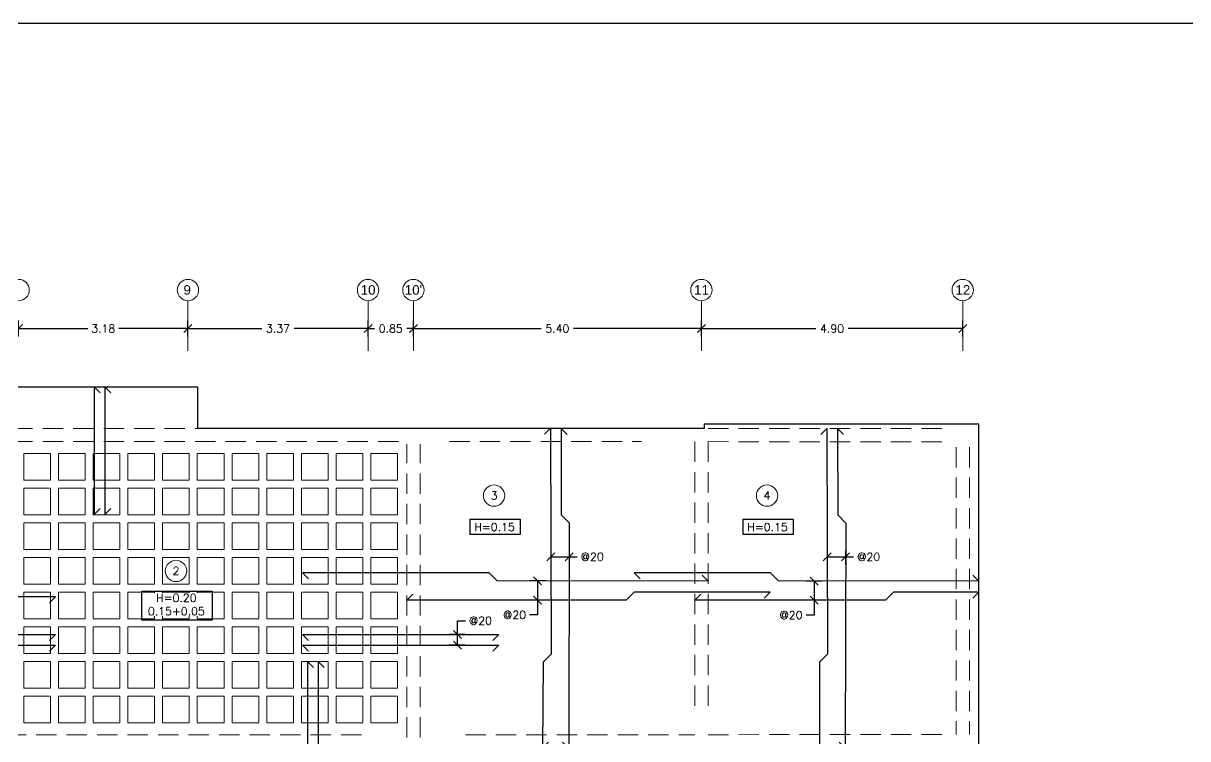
# Model space of a CAD drawing. Header units: metres. Extents: x -44 to 358, y -246 to 48.
# Drawn here: x 34.5 to 56.33, y -25.85 to -12.43 of the extents above; entities that cross this region are included whole.
import ezdxf
from ezdxf.enums import TextEntityAlignment as Align

# ---------------------------------------------------------------- set-up
doc = ezdxf.new("R2010")
doc.units = ezdxf.units.M
doc.header["$LTSCALE"] = 0.3
doc.header["$PDMODE"] = 3
doc.linetypes.add('Grid Line 1_2_', pattern=[22.225, 12.7, -3.175, 3.175, -3.175])
doc.linetypes.add('HIDDEN', pattern=[9.525, 6.35, -3.175])
for name, color, linetype, lineweight in [('0-S-GRID', 1, 'Continuous', 9), ('0-S-GRID-IDEN', 1, 'Continuous', 9), ('BOVEDILLA', 8, 'Continuous', 5), ('VIGAS', 1, 'HIDDEN', 15)]:
    doc.layers.add(name, color=color, linetype=linetype, lineweight=lineweight)
for name, color, linetype in [('ACERO', 5, 'Continuous'), ('BP', 3, 'Continuous'), ('DIMTEXTO', 4, 'Continuous')]:
    doc.layers.add(name, color=color, linetype=linetype)
doc.styles.add('Arial_2', font='arial.ttf', dxfattribs={"height": 0.2})
doc.styles.add('SMPLEX', font='simplex.shx')
doc.dimstyles.new('DIM-75', dxfattribs={"dimscale": 0.75, "dimtxt": 0.2, "dimasz": 0.2, "dimexe": 0.2, "dimexo": 0.2, "dimgap": 0.1, "dimtad": 0, "dimtih": 1, "dimtoh": 1, "dimzin": 0, "dimdsep": 46, "dimtxsty": 'SMPLEX', "dimblk1": 'OBLIQUE', "dimblk2": 'OBLIQUE', "dimsah": 1, "dimcen": 0.2, "dimclrd": 4, "dimclre": 4, "dimclrt": 4, "dimadec": 0, "dimazin": 0, "dimtfac": 1, "dimtmove": 0, "dimatfit": 3, "dimldrblk": 'OBLIQUE', "dimfxl": 0.2, "dimfxlon": 1, "dimtfill": 1, "dimtolj": 1, "dimtzin": 0, "dimarcsym": 0})

# ---------------------------------------------------------------- blocks, each defined once
blk = doc.blocks.new('_OBLIQUE')
at = {"color": 0, "linetype": 'ByBlock'}
blk.add_line((-0.5, -0.5), (0.5, 0.5), dxfattribs=at)
blk = doc.blocks.new('*D1001')
at = {"layer": 'DEFPOINTS', "color": 0, "ltscale": 0.2, "transparency": 16777216}
for p in [(37.592, -18.157), (34.417, -18.574), (37.592, -18.574)]:
    blk.add_point(p, dxfattribs=at)
at = {"layer": 'DIMTEXTO', "color": 4, "lineweight": -2, "ltscale": 0.2, "transparency": 16777216}
for p, q in [((34.417, -18.307), (34.417, -18.007)), ((37.592, -18.307), (37.592, -18.007)), ((34.417, -18.157), (35.715, -18.157)), ((37.592, -18.157), (36.294, -18.157))]:
    blk.add_line(p, q, dxfattribs=at)
at = {"layer": 'DIMTEXTO', "color": 4, "lineweight": -2, "ltscale": 0.2, "transparency": 16777216, "xscale": 0.15, "yscale": 0.15, "zscale": 0.15, "rotation": 180}
blk.add_blockref('_OBLIQUE', (34.417, -18.157), dxfattribs=at)
at = {"layer": 'DIMTEXTO', "color": 4, "lineweight": -2, "ltscale": 0.2, "transparency": 16777216, "xscale": 0.15, "yscale": 0.15, "zscale": 0.15}
blk.add_blockref('_OBLIQUE', (37.592, -18.157), dxfattribs=at)
at = {"layer": 'DIMTEXTO', "color": 4, "ltscale": 0.2, "transparency": 16777216, "insert": (36.004, -18.157), "char_height": 0.15, "attachment_point": 5, "style": 'SMPLEX', "bg_fill": 3, "box_fill_scale": 1.1, "bg_fill_color": 256, "bg_fill_true_color": 13158600, "bg_fill_transparency": 0}
blk.add_mtext('\\A1;3.18', dxfattribs=at)
blk = doc.blocks.new('*D1002')
at = {"layer": 'DEFPOINTS', "color": 0, "ltscale": 0.2, "transparency": 16777216}
for p in [(40.967, -18.157), (37.592, -18.574), (40.967, -18.574)]:
    blk.add_point(p, dxfattribs=at)
at = {"layer": 'DIMTEXTO', "color": 4, "lineweight": -2, "ltscale": 0.2, "transparency": 16777216}
for p, q in [((37.592, -18.307), (37.592, -18.007)), ((40.967, -18.307), (40.967, -18.007)), ((37.592, -18.157), (38.976, -18.157)), ((40.967, -18.157), (39.583, -18.157))]:
    blk.add_line(p, q, dxfattribs=at)
at = {"layer": 'DIMTEXTO', "color": 4, "lineweight": -2, "ltscale": 0.2, "transparency": 16777216, "xscale": 0.15, "yscale": 0.15, "zscale": 0.15, "rotation": 180}
blk.add_blockref('_OBLIQUE', (37.592, -18.157), dxfattribs=at)
at = {"layer": 'DIMTEXTO', "color": 4, "lineweight": -2, "ltscale": 0.2, "transparency": 16777216, "xscale": 0.15, "yscale": 0.15, "zscale": 0.15}
blk.add_blockref('_OBLIQUE', (40.967, -18.157), dxfattribs=at)
at = {"layer": 'DIMTEXTO', "color": 4, "ltscale": 0.2, "transparency": 16777216, "insert": (39.279, -18.157), "char_height": 0.15, "attachment_point": 5, "style": 'SMPLEX', "bg_fill": 3, "box_fill_scale": 1.1, "bg_fill_color": 256, "bg_fill_true_color": 13158600, "bg_fill_transparency": 0}
blk.add_mtext('\\A1;3.37', dxfattribs=at)
blk = doc.blocks.new('*D1003')
at = {"layer": 'DEFPOINTS', "color": 0, "ltscale": 0.2, "transparency": 16777216}
for p in [(41.817, -18.157), (40.967, -18.574), (41.817, -18.574)]:
    blk.add_point(p, dxfattribs=at)
at = {"layer": 'DIMTEXTO', "color": 4, "lineweight": -2, "ltscale": 0.2, "transparency": 16777216}
for p, q in [((40.967, -18.307), (40.967, -18.007)), ((41.817, -18.307), (41.817, -18.007)), ((40.967, -18.157), (41.088, -18.157)), ((41.817, -18.157), (41.696, -18.157))]:
    blk.add_line(p, q, dxfattribs=at)
at = {"layer": 'DIMTEXTO', "color": 4, "lineweight": -2, "ltscale": 0.2, "transparency": 16777216, "xscale": 0.15, "yscale": 0.15, "zscale": 0.15, "rotation": 180}
blk.add_blockref('_OBLIQUE', (40.967, -18.157), dxfattribs=at)
at = {"layer": 'DIMTEXTO', "color": 4, "lineweight": -2, "ltscale": 0.2, "transparency": 16777216, "xscale": 0.15, "yscale": 0.15, "zscale": 0.15}
blk.add_blockref('_OBLIQUE', (41.817, -18.157), dxfattribs=at)
at = {"layer": 'DIMTEXTO', "color": 4, "ltscale": 0.2, "transparency": 16777216, "insert": (41.392, -18.157), "char_height": 0.15, "attachment_point": 5, "style": 'SMPLEX', "bg_fill": 3, "box_fill_scale": 1.1, "bg_fill_color": 256, "bg_fill_true_color": 13158600, "bg_fill_transparency": 0}
blk.add_mtext('\\A1;0.85', dxfattribs=at)
blk = doc.blocks.new('*D1004')
at = {"layer": 'DEFPOINTS', "color": 0, "ltscale": 0.2, "transparency": 16777216}
for p in [(52.117, -18.157), (47.217, -18.574), (52.117, -18.574)]:
    blk.add_point(p, dxfattribs=at)
at = {"layer": 'DIMTEXTO', "color": 4, "lineweight": -2, "ltscale": 0.2, "transparency": 16777216}
for p, q in [((47.217, -18.307), (47.217, -18.007)), ((52.117, -18.307), (52.117, -18.007)), ((47.217, -18.157), (49.363, -18.157)), ((52.117, -18.157), (49.971, -18.157))]:
    blk.add_line(p, q, dxfattribs=at)
at = {"layer": 'DIMTEXTO', "color": 4, "lineweight": -2, "ltscale": 0.2, "transparency": 16777216, "xscale": 0.15, "yscale": 0.15, "zscale": 0.15, "rotation": 180}
blk.add_blockref('_OBLIQUE', (47.217, -18.157), dxfattribs=at)
at = {"layer": 'DIMTEXTO', "color": 4, "lineweight": -2, "ltscale": 0.2, "transparency": 16777216, "xscale": 0.15, "yscale": 0.15, "zscale": 0.15}
blk.add_blockref('_OBLIQUE', (52.117, -18.157), dxfattribs=at)
at = {"layer": 'DIMTEXTO', "color": 4, "ltscale": 0.2, "transparency": 16777216, "insert": (49.667, -18.157), "char_height": 0.15, "attachment_point": 5, "style": 'SMPLEX', "bg_fill": 3, "box_fill_scale": 1.1, "bg_fill_color": 256, "bg_fill_true_color": 13158600, "bg_fill_transparency": 0}
blk.add_mtext('\\A1;4.90', dxfattribs=at)
blk = doc.blocks.new('*D999')
at = {"layer": 'DEFPOINTS', "color": 0, "ltscale": 0.2, "transparency": 16777216}
for p in [(47.217, -18.157), (41.817, -18.574), (47.217, -18.574)]:
    blk.add_point(p, dxfattribs=at)
at = {"layer": 'DIMTEXTO', "color": 4, "lineweight": -2, "ltscale": 0.2, "transparency": 16777216}
for p, q in [((41.817, -18.307), (41.817, -18.007)), ((47.217, -18.307), (47.217, -18.007)), ((41.817, -18.157), (44.213, -18.157)), ((47.217, -18.157), (44.821, -18.157))]:
    blk.add_line(p, q, dxfattribs=at)
at = {"layer": 'DIMTEXTO', "color": 4, "lineweight": -2, "ltscale": 0.2, "transparency": 16777216, "xscale": 0.15, "yscale": 0.15, "zscale": 0.15, "rotation": 180}
blk.add_blockref('_OBLIQUE', (41.817, -18.157), dxfattribs=at)
at = {"layer": 'DIMTEXTO', "color": 4, "lineweight": -2, "ltscale": 0.2, "transparency": 16777216, "xscale": 0.15, "yscale": 0.15, "zscale": 0.15}
blk.add_blockref('_OBLIQUE', (47.217, -18.157), dxfattribs=at)
at = {"layer": 'DIMTEXTO', "color": 4, "ltscale": 0.2, "transparency": 16777216, "insert": (44.517, -18.157), "char_height": 0.15, "attachment_point": 5, "style": 'SMPLEX', "bg_fill": 3, "box_fill_scale": 1.1, "bg_fill_color": 256, "bg_fill_true_color": 13158600, "bg_fill_transparency": 0}
blk.add_mtext('\\A1;5.40', dxfattribs=at)
blk = doc.blocks.new('*U1034')
at = {"layer": 'BOVEDILLA'}
blk.add_lwpolyline([(-0.25, -0.25), (0.25, -0.25), (0.25, 0.25), (-0.25, 0.25)], close=True, dxfattribs=at)
blk = doc.blocks.new('*U1035')
at = {"layer": 'BOVEDILLA', "color": 0, "linetype": 'ByBlock', "lineweight": -2, "transparency": 16777216}
for p in [(0, 0), (0.65, 0), (1.3, 0), (1.95, 0), (2.6, 0), (3.25, 0), (3.9, 0), (4.55, 0), (5.2, 0), (5.85, 0), (6.5, 0), (7.15, 0), (7.8, 0), (0, -0.65), (0.65, -0.65), (1.3, -0.65), (1.95, -0.65), (2.6, -0.65), (3.25, -0.65), (3.9, -0.65), (4.55, -0.65), (5.2, -0.65), (5.85, -0.65), (6.5, -0.65), (7.15, -0.65), (7.8, -0.65), (0, -1.3), (0.65, -1.3), (1.3, -1.3), (1.95, -1.3), (2.6, -1.3), (3.25, -1.3), (3.9, -1.3), (4.55, -1.3), (5.2, -1.3), (5.85, -1.3), (6.5, -1.3), (7.15, -1.3), (7.8, -1.3), (0, -1.95), (0.65, -1.95), (1.3, -1.95), (1.95, -1.95), (2.6, -1.95), (3.25, -1.95), (3.9, -1.95), (4.55, -1.95), (5.2, -1.95), (5.85, -1.95), (6.5, -1.95), (7.15, -1.95), (7.8, -1.95), (0, -2.6), (0.65, -2.6), (1.3, -2.6), (1.95, -2.6), (2.6, -2.6), (3.25, -2.6), (3.9, -2.6), (4.55, -2.6), (5.2, -2.6), (5.85, -2.6), (6.5, -2.6), (7.15, -2.6), (7.8, -2.6), (0, -3.25), (0.65, -3.25), (1.3, -3.25), (1.95, -3.25), (2.6, -3.25), (3.25, -3.25), (3.9, -3.25), (4.55, -3.25), (5.2, -3.25), (5.85, -3.25), (6.5, -3.25), (7.15, -3.25), (7.8, -3.25), (0, -3.9), (0.65, -3.9), (1.3, -3.9), (1.95, -3.9), (2.6, -3.9), (3.25, -3.9), (3.9, -3.9), (4.55, -3.9), (5.2, -3.9), (5.85, -3.9), (6.5, -3.9), (7.15, -3.9), (7.8, -3.9), (0, -4.55), (0.65, -4.55), (1.3, -4.55), (1.95, -4.55), (2.6, -4.55), (3.25, -4.55), (3.9, -4.55), (4.55, -4.55), (5.2, -4.55), (5.85, -4.55), (6.5, -4.55), (7.15, -4.55), (7.8, -4.55)]:
    blk.add_blockref('*U1034', p, dxfattribs=at)
blk = doc.blocks.new('*D1164')
at = {"layer": 'DEFPOINTS', "color": 0, "transparency": 16777216}
for p in [(43.176, -23.893), (42.643, -24.093), (43.176, -24.093)]:
    blk.add_point(p, dxfattribs=at)
at = {"layer": 'DIMTEXTO', "color": 4, "lineweight": -2, "transparency": 16777216}
for p, q in [((42.643, -23.893), (42.643, -23.636)), ((42.643, -23.636), (42.793, -23.636)), ((42.793, -23.893), (42.493, -23.893)), ((42.643, -24.093), (42.643, -23.893)), ((42.793, -24.093), (42.493, -24.093))]:
    blk.add_line(p, q, dxfattribs=at)
at = {"layer": 'DIMTEXTO', "color": 4, "lineweight": -2, "transparency": 16777216, "xscale": 0.15, "yscale": 0.15, "zscale": 0.15}
for p, rotation in [((42.643, -23.893), 90), ((42.643, -24.093), 270)]:
    blk.add_blockref('_OBLIQUE', p, dxfattribs=dict(at, rotation=rotation))
at = {"layer": 'DIMTEXTO', "color": 4, "transparency": 16777216, "insert": (43.075, -23.636), "char_height": 0.15, "attachment_point": 5, "style": 'SMPLEX', "bg_fill": 3, "box_fill_scale": 1.1, "bg_fill_color": 256, "bg_fill_true_color": 13158600, "bg_fill_transparency": 0}
blk.add_mtext('\\A1;@20', dxfattribs=at)
blk = doc.blocks.new('*D1171')
at = {"layer": 'DEFPOINTS', "color": 0, "transparency": 16777216}
for p in [(45.579, -22.891), (44.147, -23.252), (45.579, -23.252)]:
    blk.add_point(p, dxfattribs=at)
at = {"layer": 'DIMTEXTO', "color": 4, "lineweight": -2, "transparency": 16777216}
for p, q in [((44.297, -22.891), (43.997, -22.891)), ((44.147, -22.891), (44.147, -23.252)), ((44.297, -23.252), (43.997, -23.252)), ((44.147, -23.252), (44.147, -23.529)), ((44.147, -23.529), (43.997, -23.529))]:
    blk.add_line(p, q, dxfattribs=at)
at = {"layer": 'DIMTEXTO', "color": 4, "lineweight": -2, "transparency": 16777216, "xscale": 0.15, "yscale": 0.15, "zscale": 0.15}
for p, rotation in [((44.147, -22.891), 90), ((44.147, -23.252), 270)]:
    blk.add_blockref('_OBLIQUE', p, dxfattribs=dict(at, rotation=rotation))
at = {"layer": 'DIMTEXTO', "color": 4, "transparency": 16777216, "insert": (43.715, -23.529), "char_height": 0.15, "attachment_point": 5, "style": 'SMPLEX', "bg_fill": 3, "box_fill_scale": 1.1, "bg_fill_color": 256, "bg_fill_true_color": 13158600, "bg_fill_transparency": 0}
blk.add_mtext('\\A1;@20', dxfattribs=at)
blk = doc.blocks.new('*D1172')
at = {"layer": 'DEFPOINTS', "color": 0, "transparency": 16777216}
for p in [(44.394, -22.175), (44.739, -22.171), (44.394, -22.437)]:
    blk.add_point(p, dxfattribs=at)
at = {"layer": 'DIMTEXTO', "color": 4, "lineweight": -2, "transparency": 16777216}
for p, q in [((44.394, -22.325), (44.394, -22.587)), ((44.394, -22.437), (44.739, -22.437)), ((44.739, -22.321), (44.739, -22.587)), ((44.739, -22.437), (44.889, -22.437))]:
    blk.add_line(p, q, dxfattribs=at)
at = {"layer": 'DIMTEXTO', "color": 4, "lineweight": -2, "transparency": 16777216, "xscale": 0.15, "yscale": 0.15, "zscale": 0.15, "rotation": 180}
blk.add_blockref('_OBLIQUE', (44.394, -22.437), dxfattribs=at)
at = {"layer": 'DIMTEXTO', "color": 4, "lineweight": -2, "transparency": 16777216, "xscale": 0.15, "yscale": 0.15, "zscale": 0.15}
blk.add_blockref('_OBLIQUE', (44.739, -22.437), dxfattribs=at)
at = {"layer": 'DIMTEXTO', "color": 4, "transparency": 16777216, "insert": (45.171, -22.437), "char_height": 0.15, "attachment_point": 5, "style": 'SMPLEX', "bg_fill": 3, "box_fill_scale": 1.1, "bg_fill_color": 256, "bg_fill_true_color": 13158600, "bg_fill_transparency": 0}
blk.add_mtext('\\A1;@20', dxfattribs=at)
blk = doc.blocks.new('*D1173')
at = {"layer": 'DEFPOINTS', "color": 0, "transparency": 16777216}
for p in [(50.761, -22.892), (49.329, -23.253), (50.761, -23.253)]:
    blk.add_point(p, dxfattribs=at)
at = {"layer": 'DIMTEXTO', "color": 4, "lineweight": -2, "transparency": 16777216}
for p, q in [((49.479, -22.892), (49.179, -22.892)), ((49.329, -22.892), (49.329, -23.253)), ((49.479, -23.253), (49.179, -23.253)), ((49.329, -23.253), (49.329, -23.53)), ((49.329, -23.53), (49.179, -23.53))]:
    blk.add_line(p, q, dxfattribs=at)
at = {"layer": 'DIMTEXTO', "color": 4, "lineweight": -2, "transparency": 16777216, "xscale": 0.15, "yscale": 0.15, "zscale": 0.15}
for p, rotation in [((49.329, -22.892), 90), ((49.329, -23.253), 270)]:
    blk.add_blockref('_OBLIQUE', p, dxfattribs=dict(at, rotation=rotation))
at = {"layer": 'DIMTEXTO', "color": 4, "transparency": 16777216, "insert": (48.897, -23.53), "char_height": 0.15, "attachment_point": 5, "style": 'SMPLEX', "bg_fill": 3, "box_fill_scale": 1.1, "bg_fill_color": 256, "bg_fill_true_color": 13158600, "bg_fill_transparency": 0}
blk.add_mtext('\\A1;@20', dxfattribs=at)
blk = doc.blocks.new('*D1174')
at = {"layer": 'DEFPOINTS', "color": 0, "transparency": 16777216}
for p in [(49.576, -22.176), (49.921, -22.172), (49.576, -22.438)]:
    blk.add_point(p, dxfattribs=at)
at = {"layer": 'DIMTEXTO', "color": 4, "lineweight": -2, "transparency": 16777216}
for p, q in [((49.576, -22.326), (49.576, -22.588)), ((49.576, -22.438), (49.921, -22.438)), ((49.921, -22.322), (49.921, -22.588)), ((49.921, -22.438), (50.071, -22.438))]:
    blk.add_line(p, q, dxfattribs=at)
at = {"layer": 'DIMTEXTO', "color": 4, "lineweight": -2, "transparency": 16777216, "xscale": 0.15, "yscale": 0.15, "zscale": 0.15, "rotation": 180}
blk.add_blockref('_OBLIQUE', (49.576, -22.438), dxfattribs=at)
at = {"layer": 'DIMTEXTO', "color": 4, "lineweight": -2, "transparency": 16777216, "xscale": 0.15, "yscale": 0.15, "zscale": 0.15}
blk.add_blockref('_OBLIQUE', (49.921, -22.438), dxfattribs=at)
at = {"layer": 'DIMTEXTO', "color": 4, "transparency": 16777216, "insert": (50.353, -22.438), "char_height": 0.15, "attachment_point": 5, "style": 'SMPLEX', "bg_fill": 3, "box_fill_scale": 1.1, "bg_fill_color": 256, "bg_fill_true_color": 13158600, "bg_fill_transparency": 0}
blk.add_mtext('\\A1;@20', dxfattribs=at)
blk = doc.blocks.new('*D1198')
at = {"layer": 'DEFPOINTS', "color": 0, "transparency": 16777216}
for p in [(47.217, -18.574), (45.638, -29.688), (45.638, -30.283)]:
    blk.add_point(p, dxfattribs=at)
at = {"layer": 'DIMTEXTO', "color": 4, "lineweight": -2, "transparency": 16777216}
for p, q in [((45.638, -29.838), (45.638, -29.538)), ((45.638, -29.688), (46.138, -29.688)), ((47.217, -29.688), (46.717, -29.688)), ((47.217, -29.538), (47.217, -29.838))]:
    blk.add_line(p, q, dxfattribs=at)
at = {"layer": 'DIMTEXTO', "color": 4, "lineweight": -2, "transparency": 16777216, "xscale": 0.15, "yscale": 0.15, "zscale": 0.15, "rotation": 180}
blk.add_blockref('_OBLIQUE', (45.638, -29.688), dxfattribs=at)
at = {"layer": 'DIMTEXTO', "color": 4, "lineweight": -2, "transparency": 16777216, "xscale": 0.15, "yscale": 0.15, "zscale": 0.15}
blk.add_blockref('_OBLIQUE', (47.217, -29.688), dxfattribs=at)
at = {"layer": 'DIMTEXTO', "color": 4, "transparency": 16777216, "insert": (46.428, -29.688), "char_height": 0.15, "attachment_point": 5, "style": 'SMPLEX', "bg_fill": 3, "box_fill_scale": 1.1, "bg_fill_color": 256, "bg_fill_true_color": 13158600, "bg_fill_transparency": 0}
blk.add_mtext('\\A1;1.58', dxfattribs=at)

msp = doc.modelspace()

# ---------------------------------------------------------------- linework, layer by layer
at = {"layer": '0-S-GRID', "linetype": 'Grid Line 1_2_'}
for p, q in [((37.591985, -17.6336114), (37.591985, -18.5736114)), ((37.591985, -17.6336114), (37.591985, -18.5736114)), ((40.966985, -17.6336114), (40.966985, -18.5736114)), ((40.966985, -17.6336114), (40.966985, -18.5736114)), ((47.216985, -17.6336114), (47.216985, -18.5736114)), ((47.216985, -17.6336114), (47.216985, -18.5736114)), ((52.116985, -17.6336114), (52.116985, -18.5736114)), ((52.116985, -17.6336114), (52.116985, -18.5736114))]:
    msp.add_line(p, q, dxfattribs=at)
at = {"layer": '0-S-GRID-IDEN'}
for centre, radius in [((34.416985, -17.4336114), 0.2), ((37.591985, -17.4336114), 0.2), ((40.966985, -17.4336114), 0.2), ((41.816985, -17.4336114), 0.2), ((47.216985, -17.4336114), 0.2), ((52.116985, -17.4336114), 0.2), ((43.3303272, -21.2903432), 0.20025), ((48.447359, -21.2903432), 0.20025), ((37.367285, -22.7027409), 0.20025)]:
    msp.add_circle(centre, radius, dxfattribs=at)
at = {"layer": 'ACERO'}
for points in [[(35.9468572, -19.3632914), (35.8343571, -19.2507914), (35.8343571, -21.6442973), (35.9468571, -21.5317973)], [(36.1468572, -19.3632913), (36.0343571, -19.2507913), (36.0343571, -21.6442973), (36.1468571, -21.5317972)], [(44.27588, -20.1393921), (44.388497, -20.0273958), (44.3996098, -24.2648889), (44.2491959, -24.4144737), (44.2405883, -26.0277424), (44.3533988, -25.9155538)], [(44.7013199, -20.1405514), (44.5891313, -20.0277409), (44.5904119, -21.6524569), (44.7399968, -21.8028709), (44.7321676, -26.0277409), (44.6157169, -25.9148026)], [(49.4578897, -20.1404574), (49.5705068, -20.0284611), (49.5816196, -24.2659542), (49.4312056, -24.4155391), (49.422598, -27.7223289), (49.5354085, -27.6101402)], [(49.8833297, -20.1416167), (49.771141, -20.0288062), (49.7724217, -21.6535223), (49.9220065, -21.8039363), (49.9141774, -26.0288062), (49.7977266, -25.915868)], [(47.2296779, -22.7818221), (47.341985, -22.8923473), (43.389608, -22.8898132), (43.239608, -22.7398132), (39.7402891, -22.7399235), (39.8527891, -22.8524235)], [(52.3064976, -22.7828254), (52.4188047, -22.8933506), (48.6623766, -22.8908785), (48.5123766, -22.7408785), (45.9578521, -22.7409443), (46.0703521, -22.8534443)], [(48.3930495, -23.2147546), (48.5055495, -23.1022546), (45.9539585, -23.1023963), (45.8039585, -23.2523963), (41.691985, -23.252486), (41.804485, -23.139986)], [(52.3063047, -23.2158903), (52.4188047, -23.1033903), (50.8175022, -23.1034607), (50.6675022, -23.2534607), (47.091985, -23.2535462), (47.204485, -23.1410462)], [(34.9989535, -23.3013396), (35.1114535, -23.1888396), (31.2964995, -23.1890606), (31.1464995, -23.3390606), (26.391985, -23.3391644), (26.504485, -23.2266644)], [(31.3183074, -24.0052756), (31.2058075, -23.8927755), (35.1114535, -23.8927755), (34.9989535, -24.0052755)], [(39.852789, -24.0052756), (39.7402891, -23.8927755), (43.4177612, -23.8927755), (43.3052611, -24.0052755)], [(31.3183073, -24.2052755), (31.2058074, -24.0927755), (35.1114534, -24.0927755), (34.9989534, -24.2052754)], [(39.852789, -24.2052755), (39.740289, -24.0927755), (43.4177611, -24.0927755), (43.305261, -24.2052754)], [(39.9447148, -24.5152409), (39.8322147, -24.402741), (39.8322147, -28.0803231), (39.9447147, -27.9678231)], [(40.1447148, -24.5152408), (40.0322148, -24.4027409), (40.0322148, -28.0803231), (40.1447147, -27.9678231)]]:
    msp.add_lwpolyline(points, dxfattribs=at)
at = {"layer": 'BP', "ltscale": 0.2}
for points in [[(30.4773219, -20.0333869), (30.4773219, -19.2507914), (37.7735313, -19.2507914), (37.7735313, -20.0333869)], [(30.4773219, -20.0277409), (26.3916806, -20.0277409), (26.3916806, -26.0277409), (37.466985, -26.0277409), (37.466985, -31.7972797), (28.6947566, -31.7972797), (28.691985, -34.2168185), (34.291985, -34.2168185), (34.291985, -40.0168185), (39.5919851, -40.0168185), (39.5919851, -40.6277409), (41.9419851, -40.6277409), (41.9419851, -40.0168185), (52.4188047, -40.0168185), (52.4188047, -19.9509213), (47.2719851, -19.9509213), (47.2719851, -20.0277409)], [(47.2719851, -20.0277409), (37.7735313, -20.0277409)]]:
    msp.add_lwpolyline(points, dxfattribs=at)
at = {"layer": 'DIMTEXTO'}
msp.add_lwpolyline([(0.9379767, -12.4288255), (147.6240338, -12.4288255), (147.6240338, -58.5105287), (0.9379767, -58.5105287)], close=True, dxfattribs=at)
at = {"layer": 'DIMTEXTO', "color": 4}
msp.add_lwpolyline([(36.728742, -23.080633), (38.0432583, -23.080633), (38.0432584, -23.6282684), (36.728742, -23.6282684)], close=True, dxfattribs=at)
at = {"layer": 'VIGAS', "ltscale": 0.2}
for p, q in [((33.1542863, -20.027741), (41.691985, -20.0277409)), ((42.491985, -20.0277409), (46.091985, -20.0277409)), ((47.341985, -20.0277409), (51.891985, -20.0298716)), ((33.1542863, -20.277741), (41.691985, -20.2777409)), ((42.491985, -20.2777409), (46.091985, -20.2777409)), ((47.0918679, -20.2777465), (47.091985, -25.4227466)), ((47.3418679, -20.2777408), (47.341985, -25.4227409)), ((47.3418679, -20.2777408), (51.8918679, -20.2798716)), ((41.691985, -25.8277409), (41.691985, -20.3277409)), ((41.941985, -25.8277409), (41.941985, -20.3277409)), ((51.991985, -20.3798714), (51.9919816, -25.7721335)), ((52.241985, -20.3798716), (52.2419816, -25.7721336)), ((40.841985, -25.7777409), (31.0926319, -25.7777409)), ((42.791985, -25.7777409), (47.091985, -25.7750103)), ((47.3419514, -25.7748642), (51.891985, -25.7721336))]:
    msp.add_line(p, q, dxfattribs=at)

# ---------------------------------------------------------------- block references
at = {"layer": 'BOVEDILLA'}
msp.add_blockref('*U1035', (33.467285, -20.7527409), dxfattribs=at)

# ---------------------------------------------------------------- texts
at = {"layer": 'DIMTEXTO', "style": 'SMPLEX'}
for s, p in [('3', (43.3303272, -21.2903432)), ('4', (48.447359, -21.2903432)), ('2', (37.367285, -22.7027409))]:
    msp.add_text(s, height=0.15, dxfattribs=at).set_placement(p, align=Align.MIDDLE_CENTER)
at = {"layer": 'DIMTEXTO', "width": 0.168354375, "style": 'Arial_2'}
for s, insert, char_height, attachment_point in [('9', (37.6461527, -17.3414576), 0.1785937, 3), ('10', (40.9692132, -17.3414576), 0.17859375, 2), ("10'", (41.8192132, -17.3414576), 0.17859375, 2), ('11', (47.2192132, -17.3414576), 0.17859375, 2), ('12', (52.1192132, -17.3414576), 0.17859375, 2)]:
    msp.add_mtext(s, dxfattribs=dict(at, insert=insert, char_height=char_height, attachment_point=attachment_point))

# ---------------------------------------------------------------- next in the draw order: texts
at = {"layer": 'DIMTEXTO', "color": 4, "char_height": 0.15, "attachment_point": 5, "rotation": 0.00000001, "style": 'SMPLEX', "bg_fill": 3, "box_fill_scale": 1.1, "bg_fill_color": 256, "bg_fill_true_color": 13158600, "bg_fill_transparency": 0}
for s, insert in [('\\A1;H=0.15', (43.339695, -21.8795308)), ('\\A1;H=0.15', (48.4567268, -21.8795308)), ('\\A1;H=0.20\\P0.15+0.05', (37.3737399, -23.3333777))]:
    msp.add_mtext(s, dxfattribs=dict(at, insert=insert))

# ---------------------------------------------------------------- next in the draw order: dimensions: what is measured, and where the dimension line sits
at = {"layer": 'DIMTEXTO', "ltscale": 0.2}
for base, p1, p2, picture, middle in [((37.5919849877, -18.1574056197), (34.4169849864, -18.5736114231), (37.5919849877, -18.5736114231), '*D1001', (36.0044849871, -18.1574056197)), ((52.116985, -18.1574056), (47.216985, -18.5736114), (52.116985, -18.5736114), '*D1004', (49.666985, -18.1574056))]:
    dim = msp.add_linear_dim(base=base, p1=p1, p2=p2, dimstyle='DIM-75', override={"dimtmove": 1}, dxfattribs=at)
    dim.commit()
    dim.dimension.update_dxf_attribs({"geometry": picture, "text_midpoint": middle})
at = {"layer": 'DIMTEXTO'}
for base, p1, p2, angle, picture, middle in [((44.3937568, -22.4365962), (44.7385902, -22.1708296), (44.3937568, -22.1752685), 0.00002573, '*D1172', (45.170733, -22.4365962)), ((49.5757664, -22.4376188), (49.9205998, -22.1718522), (49.5757664, -22.1762912), 0.00002573, '*D1174', (50.3527427, -22.4376188)), ((44.1469699, -23.2524012), (45.5788108, -22.8909777), (45.5788143, -23.2524012), 89.99997427, '*D1171', (43.714827, -23.5291576)), ((49.3289795, -23.2534239), (50.7608205, -22.8920003), (50.7608239, -23.2534239), 89.99997427, '*D1173', (48.8968367, -23.5301803)), ((42.6432991, -24.0927755), (43.1764199, -23.8927755), (43.1764198, -24.0927755), 89.99997427, '*D1164', (43.075442, -23.6358076))]:
    dim = msp.add_linear_dim(base=base, p1=p1, p2=p2, angle=angle, text='@20', dimstyle='DIM-75', dxfattribs=at)
    dim.commit()
    dim.dimension.update_dxf_attribs({"geometry": picture, "text_midpoint": middle, "dimtype": 160})

# ---------------------------------------------------------------- next in the draw order: linework, layer by layer
at = {"layer": 'DIMTEXTO', "color": 4}
for points in [[(42.8835775, -21.7307775), (43.820333, -21.7307775), (43.820333, -22.0220043), (42.8835775, -22.0220043)], [(48.0006094, -21.7307775), (48.9373648, -21.7307775), (48.9373648, -22.0220043), (48.0006094, -22.0220043)]]:
    msp.add_lwpolyline(points, close=True, dxfattribs=at)

# ---------------------------------------------------------------- next in the draw order: dimensions: what is measured, and where the dimension line sits
at = {"layer": 'DIMTEXTO', "ltscale": 0.2}
dim = msp.add_linear_dim(base=(40.9669849864, -18.1574055899), p1=(37.5919849877, -18.5736114231), p2=(40.9669849864, -18.5736113933), dimstyle='DIM-75', override={"dimtmove": 1}, dxfattribs=at)
dim.commit()
dim.dimension.update_dxf_attribs({"geometry": '*D1002', "text_midpoint": (39.2794849871, -18.1574055899)})

# ---------------------------------------------------------------- next in the draw order: dimensions: what is measured, and where the dimension line sits
dim = msp.add_linear_dim(base=(41.816985, -18.1574056), p1=(40.966985, -18.5736114), p2=(41.816985, -18.5736114), dimstyle='DIM-75', override={"dimtmove": 1}, dxfattribs=at)
dim.commit()
dim.dimension.update_dxf_attribs({"geometry": '*D1003', "text_midpoint": (41.391985, -18.1574056)})

# ---------------------------------------------------------------- next in the draw order: linework, layer by layer
at = {"layer": '0-S-GRID', "linetype": 'Grid Line 1_2_'}
msp.add_line((41.816985, -17.6336114), (41.816985, -18.5736114), dxfattribs=at)
msp.add_line((41.816985, -17.6336114), (41.816985, -18.5736114), dxfattribs=at)

# ---------------------------------------------------------------- next in the draw order: dimensions: what is measured, and where the dimension line sits
at = {"layer": 'DIMTEXTO', "ltscale": 0.2}
dim = msp.add_linear_dim(base=(47.216985, -18.1574056), p1=(41.816985, -18.5736114), p2=(47.216985, -18.5736114), dimstyle='DIM-75', override={"dimtmove": 1}, dxfattribs=at)
dim.commit()
dim.dimension.update_dxf_attribs({"geometry": '*D999', "text_midpoint": (44.516985, -18.1574056)})

# ---------------------------------------------------------------- next in the draw order: dimensions: what is measured, and where the dimension line sits
at = {"layer": 'DIMTEXTO'}
dim = msp.add_linear_dim(base=(45.6382684, -29.6877773), p1=(47.216985, -18.5736114), p2=(45.6382684, -30.2831924), dimstyle='DIM-75', dxfattribs=at)
dim.commit()
dim.dimension.update_dxf_attribs({"geometry": '*D1198', "text_midpoint": (46.4276267, -29.6877773)})

doc.saveas('drawing.dxf')
